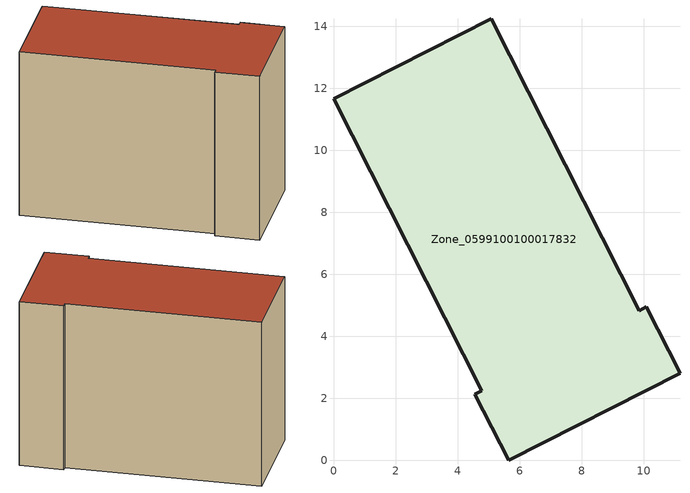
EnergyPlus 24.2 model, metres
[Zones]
Zone_0599100100017832
 floor ground (C_G): 4.56,2.14 4.78,2.25 0,11.66 5.09,14.24 9.86,4.83 10.09,4.95 11.17,2.81 5.65,0 z3.35
 wall outside (C_F): 4.78,2.25 4.56,2.14 5.65,0 11.17,2.81 10.09,4.95 9.86,4.83 5.09,14.24 0,11.66 4.78,2.25 z3.35:12.86
 roof outside (C_R): 10.09,4.95 9.86,4.83 5.09,14.24 0,11.66 4.78,2.25 4.56,2.14 5.65,0 11.17,2.81 z12.86
[BUILDING]
Pand.0599100100017832: North Axis=0; Terrain=City; Loads Convergence Tolerance Value=0.04; Temperature Convergence Tolerance Value=0.4; Solar Distribution=FullExterior; Maximum Number of Warmup Days=25; Minimum Number of Warmup Days=1
[Site:Location]
Rotterdam.The.Hague.AP_ZH_NLD Design_Conditions: Latitude=51.96; Longitude=4.45; Time Zone=1; Elevation=-4.5
[SITE:GROUNDTEMPERATURE:BUILDINGSURFACE]
18, 18, 18, 18, 18, 18, 18, 18, 18, 18, 18, 18
[MATERIAL] Thermal Absorptance=0.9; Solar Absorptance=0.7; Visible Absorptance=0.7
Name | Roughness | Thickness | Conductivity | Density | Specific Heat
G.TI.2015-2018 | MediumSmooth | 0.15 | 0.0428571 | 540 | 1210
F.TI.2015-2018 | Rough | 0.3 | 0.0666667 | 1920 | 840
R.TI.2015-2018 | MediumRough | 0.2 | 0.0333333 | 1500 | 1000
[CONSTRUCTION]
C_G: G.TI.2015-2018
C_F: F.TI.2015-2018
C_R: R.TI.2015-2018
[ZONE]
Zone_0599100100017832: Type=1; Multiplier=1; Ceiling Height=Autocalculate; Volume=Autocalculate; Floor Area=autocalculate; Part of Total Floor Area=Yes
[ZONEINFILTRATION:DESIGNFLOWRATE]
Infil_Zone_0599100100017832: Zone or ZoneList or Space or SpaceList=Zone_0599100100017832; Schedule=AlwaysOn; Design Flow Rate Calculation Method=Flow/Area; Flow Rate per Floor Area=0.0015; Constant Term Coefficient=1; Temperature Term Coefficient=0; Velocity Term Coefficient=0; Velocity Squared Term Coefficient=0
[HVACTEMPLATE:ZONE:IDEALLOADSAIRSYSTEM]
Zone_0599100100017832: Maximum Heating Supply Air Temperature=50; Minimum Cooling Supply Air Temperature=13; Maximum Heating Supply Air Humidity Ratio=0.0156; Minimum Cooling Supply Air Humidity Ratio=0.0077; Heating Limit=NoLimit; Cooling Limit=NoLimit; Dehumidification Control Type=ConstantSensibleHeatRatio; Cooling Sensible Heat Ratio=0.7; Dehumidification Setpoint=60; Humidification Control Type=None; Humidification Setpoint=30; Outdoor Air Method=None; Outdoor Air Flow Rate per Person=0.00944; Outdoor Air Flow Rate per Zone Floor Area=0; Outdoor Air Flow Rate per Zone=0; Demand Controlled Ventilation Type=None; Outdoor Air Economizer Type=NoEconomizer; Heat Recovery Type=None; Sensible Heat Recovery Effectiveness=0.7; Latent Heat Recovery Effectiveness=0.65
[ZONECONTROL:THERMOSTAT]
ThermostatControl_Zone_0599100100017832: Zone or ZoneList=Zone_0599100100017832; Control Type Schedule=DualSetpointControlType; Control 1=Thermostat_Zone_0599100100017832; Temperature Difference Between Cutout And Setpoint=0
[THERMOSTATSETPOINT:DUALSETPOINT]
Thermostat_Zone_0599100100017832: Heating Setpoint Temperature Schedule=HeatingSetpoint_Zone_0599100100017832; Cooling Setpoint Temperature Schedule=CoolingSetpoint_Zone_0599100100017832
[SCHEDULE:COMPACT]
HeatingSetpoint_Zone_0599100100017832: Through: 12/31, For: AllDays, Until: 24:00, 21
CoolingSetpoint_Zone_0599100100017832: Through: 12/31, For: AllDays, Until: 24:00, 24
DualSetpointControlType: Through: 12/31, For: AllDays, Until: 24:00, 4
AlwaysOn: Through: 12/31, For: AllDays, Until: 24:00, 1
